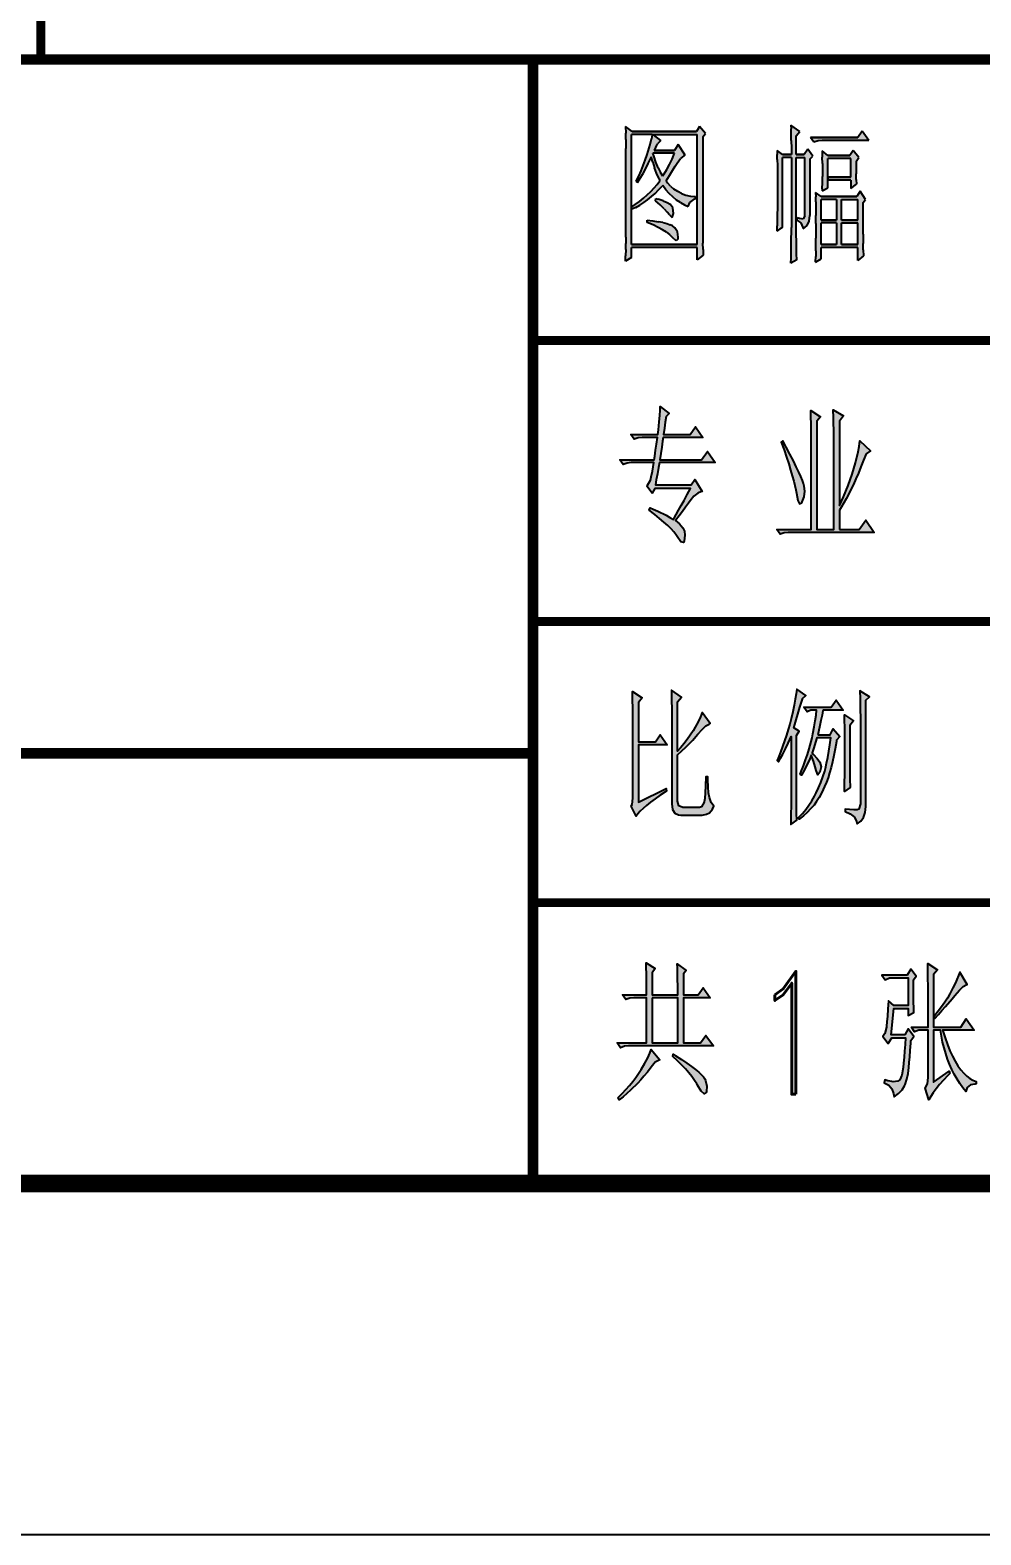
# Model space of a CAD drawing. Header units: inches. Extents: x 0 to 594, y 0 to 840.
# Drawn here: x 539.94 to 566.99, y 420.12 to 462.95 of the extents above; entities that cross this region are included whole.
import ezdxf
from ezdxf.enums import TextEntityAlignment as Align

# ---------------------------------------------------------------- set-up
doc = ezdxf.new("R2010")
doc.units = ezdxf.units.IN
doc.header["$MEASUREMENT"] = 0
for name, color, linetype in [('1', 7, 'Continuous'), ('GT_1', 7, 'Continuous'), ('TK03', 7, 'Continuous'), ('图框', 4, 'Continuous')]:
    doc.layers.add(name, color=color, linetype=linetype)
doc.styles.add('ROMAND', font='romand__.ttf', dxfattribs={"width": 0.7, "bigfont": 'OCHINESE.shx'})

msp = doc.modelspace()

# ---------------------------------------------------------------- hatches: boundary and pattern name
at = {"layer": '1'}
h = msp.add_hatch(color=7, dxfattribs=at)
h.paths.add_polyline_path([(559.082, 459.911), (559.152, 460.011), (558.989, 460.211), (558.895, 460.061), (557.066, 460.061), (556.88, 460.211), (556.885, 460.02), (556.888, 459.839), (556.891, 459.67), (556.891, 459.578), (556.891, 457.061), (556.89, 456.881), (556.888, 456.702), (556.884, 456.525), (556.88, 456.378), (557.054, 456.478), (557.054, 456.762), (558.919, 456.762), (558.919, 456.411), (559.093, 456.545), (559.088, 456.709), (559.083, 456.884), (559.082, 457.071), (559.082, 457.145)])
h.paths.add_polyline_path([(557.054, 459.978), (557.637, 459.978), (558.919, 459.978), (558.919, 456.845), (557.054, 456.845), (557.054, 457.845)], flags=16)
h.paths.add_polyline_path([(557.156, 457.982), (557.278, 458.075), (557.393, 458.168), (557.501, 458.264), (557.601, 458.361), (557.694, 458.459), (557.779, 458.56), (557.858, 458.661), (557.833, 458.716), (557.765, 458.876), (557.706, 459.034), (557.655, 459.19), (557.613, 459.344), (557.598, 459.307), (557.528, 459.153), (557.456, 459.007), (557.379, 458.868), (557.3, 458.736), (557.217, 458.611), (557.182, 458.644), (557.184, 458.647), (557.255, 458.794), (557.323, 458.945), (557.386, 459.098), (557.444, 459.253), (557.497, 459.411), (557.526, 459.501), (557.583, 459.694), (557.62, 459.853), (557.635, 459.968), (557.674, 459.968), (557.881, 459.812), (557.788, 459.711), (557.764, 459.673), (557.695, 459.528), (558.277, 459.528), (558.382, 459.695), (558.581, 459.394), (558.541, 459.376), (558.44, 459.292), (558.347, 459.161), (558.296, 459.074), (558.219, 458.951), (558.132, 458.813), (558.033, 458.661), (558.077, 458.603), (558.163, 458.507), (558.259, 458.423), (558.364, 458.354), (558.477, 458.298), (558.6, 458.256), (558.731, 458.227), (558.872, 458.212), (558.872, 458.145), (558.826, 458.126), (558.713, 458.043), (558.662, 457.928), (558.558, 457.974), (558.442, 458.039), (558.332, 458.114), (558.227, 458.201), (558.126, 458.299), (558.03, 458.407), (557.94, 458.528), (557.922, 458.508), (557.823, 458.403), (557.722, 458.304), (557.618, 458.211), (557.51, 458.124), (557.4, 458.045), (557.288, 457.972), (557.172, 457.905), (557.064, 457.85), (557.064, 457.919)], flags=0)
h.paths.add_polyline_path([(557.73, 458.095), (557.742, 458.161), (557.812, 458.141), (557.955, 458.092), (558.067, 458.044), (558.149, 457.995), (558.23, 457.89), (558.243, 457.728), (558.206, 457.621), (558.127, 457.695), (558.067, 457.771), (557.979, 457.865), (557.867, 457.974)], flags=0)
h.paths.add_polyline_path([(557.497, 457.545), (557.655, 457.524), (557.808, 457.498), (557.941, 457.471), (558.053, 457.442), (558.146, 457.411), (558.219, 457.378), (558.284, 457.326), (558.363, 457.207), (558.382, 457.061), (558.376, 457.005), (558.323, 456.95), (558.219, 457.044), (558.199, 457.069), (558.131, 457.132), (558.043, 457.198), (557.936, 457.266), (557.809, 457.335), (557.663, 457.405), (557.497, 457.478)], flags=0)
h.paths.add_polyline_path([(557.94, 458.794), (557.876, 458.9), (557.811, 459.032), (557.747, 459.19), (557.682, 459.376), (557.66, 459.445), (558.277, 459.445), (558.206, 459.277), (558.133, 459.124), (558.059, 458.985), (557.984, 458.86)], flags=0)
h = msp.add_hatch(color=7, dxfattribs=at)
h.paths.add_polyline_path([(561.739, 459.944), (561.843, 460.061), (561.587, 460.244), (561.591, 460.139), (561.595, 459.995), (561.597, 459.812), (561.599, 459.588), (561.599, 459.411), (561.343, 459.411), (561.191, 459.528), (561.194, 459.409), (561.198, 459.265), (561.2, 459.099), (561.202, 458.908), (561.203, 458.693), (561.203, 458.478), (561.203, 458.269), (561.202, 458.071), (561.201, 457.884), (561.199, 457.705), (561.197, 457.538), (561.194, 457.38), (561.191, 457.233), (561.343, 457.345), (561.343, 459.328), (561.599, 459.328), (561.599, 457.328), (561.599, 457.186), (561.597, 457.03), (561.595, 456.857), (561.593, 456.669), (561.59, 456.467), (561.587, 456.312), (561.75, 456.411), (561.746, 456.586), (561.743, 456.763), (561.741, 456.941), (561.739, 457.12), (561.739, 457.261), (561.739, 459.328), (561.983, 459.328), (561.983, 457.661), (561.937, 457.578), (561.831, 457.595), (561.762, 457.612), (561.762, 457.545), (561.873, 457.461), (561.931, 457.329), (561.937, 457.295), (562.045, 457.388), (562.107, 457.515), (562.124, 457.674), (562.124, 459.278), (562.205, 459.362), (562.065, 459.561), (561.96, 459.411), (561.739, 459.411)])
h.paths.add_polyline_path([(563.615, 460.078), (563.486, 459.895), (562.146, 459.895), (562.24, 459.761), (562.356, 459.8), (562.473, 459.812), (563.801, 459.812)])
h.paths.add_polyline_path([(562.636, 459.295), (563.288, 459.295), (563.288, 458.762), (562.636, 458.762), (562.636, 458.678), (563.288, 458.678), (563.288, 458.445), (563.452, 458.561), (563.446, 458.696), (563.442, 458.863), (563.441, 459.062), (563.44, 459.212), (563.521, 459.328), (563.358, 459.528), (563.266, 459.378), (562.636, 459.378), (562.473, 459.512), (562.479, 459.33), (562.483, 459.152), (562.485, 458.978), (562.485, 458.961), (562.484, 458.787), (562.481, 458.61), (562.475, 458.43), (562.473, 458.378), (562.636, 458.461), (562.636, 458.678), (562.636, 458.762)])
h.paths.add_polyline_path([(563.638, 458.044), (563.708, 458.128), (563.557, 458.362), (563.464, 458.212), (562.45, 458.212), (562.287, 458.328), (562.291, 458.208), (562.294, 458.06), (562.296, 457.883), (562.297, 457.678), (562.298, 457.445), (562.298, 457.428), (562.298, 457.22), (562.297, 457.025), (562.296, 456.841), (562.293, 456.669), (562.29, 456.507), (562.287, 456.358), (562.287, 456.345), (562.45, 456.444), (562.45, 456.762), (563.486, 456.762), (563.486, 456.395), (563.65, 456.528), (563.645, 456.696), (563.64, 456.872), (563.639, 457.055), (563.638, 457.145)])
h.paths.add_polyline_path([(562.45, 458.128), (562.881, 458.128), (562.881, 457.545), (562.45, 457.545)], flags=16)
h.paths.add_polyline_path([(562.45, 457.462), (562.881, 457.462), (562.881, 456.845), (562.45, 456.845)], flags=16)
h.paths.add_polyline_path([(563.021, 458.128), (563.486, 458.128), (563.486, 457.545), (563.021, 457.545)], flags=16)
h.paths.add_polyline_path([(563.021, 457.462), (563.486, 457.462), (563.486, 456.845), (563.021, 456.845)], flags=16)
h = msp.add_hatch(color=7, dxfattribs=at)
h.paths.add_polyline_path([(557.789, 450.319), (557.822, 450.504), (557.846, 450.642), (559.435, 450.642), (559.212, 450.955), (559.046, 450.722), (557.86, 450.722), (557.884, 450.903), (557.912, 451.078), (557.936, 451.249), (557.95, 451.358), (559.084, 451.358), (558.875, 451.657), (558.724, 451.438), (557.965, 451.438), (557.988, 451.619), (558.012, 451.794), (558.036, 451.955), (558.126, 452.041), (557.87, 452.24), (557.865, 452.131), (557.856, 451.984), (557.841, 451.799), (557.818, 451.576), (557.799, 451.438), (557.03, 451.438), (557.125, 451.306), (557.239, 451.344), (557.358, 451.358), (557.789, 451.358), (557.765, 451.168), (557.737, 450.993), (557.713, 450.827), (557.694, 450.722), (556.717, 450.722), (556.812, 450.589), (556.926, 450.627), (557.044, 450.642), (557.685, 450.642), (557.647, 450.4), (557.614, 450.234), (557.59, 450.139), (557.509, 450.001), (557.486, 449.973), (557.637, 449.774), (557.718, 449.906), (558.733, 449.906), (558.638, 449.731), (558.548, 449.565), (558.467, 449.418), (558.392, 449.285), (558.325, 449.162), (558.263, 449.057), (558.245, 449.024), (558.145, 449.081), (558.041, 449.143), (557.803, 449.257), (557.671, 449.318), (557.58, 449.356), (557.557, 449.29), (557.713, 449.167), (557.851, 449.053), (557.974, 448.948), (558.083, 448.849), (558.178, 448.754), (558.254, 448.668), (558.316, 448.593), (558.349, 448.54), (558.453, 448.389), (558.529, 448.37), (558.548, 448.408), (558.567, 448.574), (558.558, 448.692), (558.515, 448.787), (558.42, 448.896), (558.301, 448.991), (558.406, 449.124), (558.501, 449.252), (558.591, 449.37), (558.671, 449.484), (558.724, 449.555), (558.828, 449.684), (558.937, 449.769), (559.041, 449.816), (559.06, 449.821), (558.852, 450.158), (558.747, 450.006), (557.732, 450.006), (557.756, 450.153)])
h.paths.add_polyline_path([(561.944, 450.044), (561.911, 450.134), (561.864, 450.243), (561.807, 450.371), (561.735, 450.523), (561.655, 450.689), (561.555, 450.879), (561.446, 451.083), (561.356, 451.258), (561.309, 451.225), (561.389, 451.002), (561.456, 450.793), (561.522, 450.604), (561.574, 450.428), (561.622, 450.267), (561.664, 450.115), (561.726, 449.869), (561.74, 449.774), (561.783, 449.56), (561.83, 449.465), (561.887, 449.494), (561.906, 449.522), (561.958, 449.665), (561.977, 449.831), (561.963, 449.973)], flags=17)
h.paths.add_polyline_path([(562.964, 451.823), (563.083, 451.974), (562.788, 452.14), (562.798, 451.927), (562.798, 451.742), (562.803, 451.586), (562.803, 448.74), (562.324, 448.74), (562.324, 451.823), (562.428, 451.941), (562.148, 452.121), (562.153, 451.932), (562.158, 451.752), (562.162, 451.586), (562.162, 448.74), (561.181, 448.74), (561.275, 448.607), (561.389, 448.645), (561.508, 448.654), (563.955, 448.654), (563.713, 449.005), (563.524, 448.74), (562.964, 448.74), (562.964, 449.29), (563.026, 449.385), (563.092, 449.494), (563.158, 449.608), (563.225, 449.736), (563.291, 449.873), (563.362, 450.02), (563.434, 450.177), (563.505, 450.343), (563.576, 450.518), (563.652, 450.708), (563.723, 450.888), (563.851, 450.974), (563.547, 451.258), (563.524, 451.102), (563.495, 450.945), (563.419, 450.632), (563.372, 450.476), (563.324, 450.314), (563.272, 450.153), (563.211, 449.992), (563.144, 449.831), (563.078, 449.665), (562.964, 449.423)])
h = msp.add_hatch(color=7, dxfattribs=at)
h.paths.add_polyline_path([(557.481, 440.88), (557.595, 440.97), (557.723, 441.07), (557.87, 441.17), (558.026, 441.279), (558.045, 441.288), (558.036, 441.359), (557.253, 440.975), (557.253, 442.607), (558.069, 442.607), (557.87, 442.891), (557.732, 442.692), (557.253, 442.692), (557.253, 443.807), (557.358, 443.94), (557.078, 444.125), (557.082, 443.997), (557.082, 443.849), (557.087, 443.688), (557.087, 443.299), (557.092, 443.072), (557.092, 441.089), (557.068, 440.909), (557.044, 440.857), (557.182, 440.572), (557.234, 440.643), (557.301, 440.714), (557.381, 440.795)])
h.paths.add_polyline_path([(559.359, 440.776), (559.397, 440.857), (559.316, 440.961), (559.269, 441.108), (559.245, 441.236), (559.231, 441.407), (559.222, 441.611), (559.222, 441.691), (559.165, 441.691), (559.155, 441.435), (559.146, 441.236), (559.136, 441.079), (559.117, 440.98), (559.117, 440.975), (559.046, 440.842), (558.989, 440.823), (558.51, 440.823), (558.401, 440.866), (558.363, 441.004), (558.358, 441.023), (558.358, 442.322), (558.482, 442.431), (558.596, 442.54), (558.7, 442.64), (558.795, 442.74), (558.885, 442.839), (558.942, 442.906), (559.06, 443.043), (559.169, 443.143), (559.264, 443.195), (559.293, 443.209), (559.06, 443.522), (559.013, 443.404), (558.946, 443.261), (558.861, 443.105), (558.804, 443.005), (558.719, 442.877), (558.633, 442.754), (558.539, 442.635), (558.444, 442.521), (558.358, 442.422), (558.358, 443.826), (558.477, 443.959), (558.188, 444.158), (558.188, 444.001), (558.192, 443.835), (558.197, 443.655), (558.197, 440.923), (558.216, 440.766), (558.282, 440.662), (558.387, 440.615), (558.453, 440.605), (559.06, 440.605), (559.188, 440.629), (559.269, 440.672)])
h.paths.add_polyline_path([(561.74, 440.999), (561.74, 442.872), (561.821, 442.991), (561.669, 443.091), (561.698, 443.185), (561.735, 443.313), (561.783, 443.475), (561.84, 443.674), (561.911, 443.902), (561.916, 443.925), (562.011, 444.006), (561.754, 444.191), (561.735, 444.058), (561.707, 443.906), (561.679, 443.736), (561.636, 443.546), (561.588, 443.342), (561.55, 443.19), (561.503, 443.038), (561.456, 442.882), (561.403, 442.721), (561.347, 442.559), (561.285, 442.393), (561.218, 442.227), (561.195, 442.156), (561.228, 442.123), (561.29, 442.223), (561.351, 442.341), (561.427, 442.488), (561.503, 442.654), (561.588, 442.839), (561.588, 440.847), (561.584, 440.657), (561.579, 440.439), (561.579, 440.34), (561.754, 440.458), (561.745, 440.648), (561.745, 440.828)])
h.paths.add_polyline_path([(562.496, 443.589), (563.068, 443.589), (562.874, 443.873), (562.732, 443.674), (561.949, 443.674), (562.044, 443.541), (562.148, 443.589), (562.314, 443.589), (562.3, 443.451), (562.276, 443.29), (562.248, 443.114), (562.21, 442.92), (562.186, 442.806), (562.101, 442.493), (562.053, 442.332), (561.996, 442.175), (561.939, 442.009), (561.878, 441.848), (561.845, 441.772), (561.882, 441.739), (561.968, 441.891), (562.039, 442.038), (562.11, 442.18), (562.162, 442.308), (562.229, 442.137), (562.276, 441.981), (562.3, 441.872), (562.347, 441.753), (562.404, 441.824), (562.442, 441.981), (562.404, 442.109), (562.333, 442.218), (562.229, 442.332), (562.186, 442.374), (562.238, 442.521), (562.286, 442.683), (562.324, 442.806), (562.722, 442.806), (562.694, 442.607), (562.665, 442.422), (562.632, 442.246), (562.599, 442.085), (562.566, 441.933), (562.547, 441.857), (562.494, 441.691), (562.437, 441.53), (562.371, 441.378), (562.305, 441.236), (562.252, 441.141), (562.181, 441.008), (562.096, 440.885), (562.006, 440.766), (561.911, 440.653), (561.797, 440.539), (561.821, 440.491), (561.939, 440.581), (562.044, 440.676), (562.143, 440.781), (562.233, 440.88), (562.243, 440.89), (562.314, 440.989), (562.385, 441.108), (562.461, 441.25), (562.542, 441.421), (562.594, 441.54), (562.641, 441.668), (562.684, 441.805), (562.727, 441.957), (562.769, 442.123), (562.807, 442.303), (562.841, 442.493), (562.879, 442.697), (562.883, 442.74), (562.978, 442.839), (562.788, 443.057), (562.698, 442.891), (562.347, 442.891), (562.395, 443.11), (562.437, 443.295), (562.471, 443.451)])
h.paths.add_polyline_path([(563.258, 443.157), (563.362, 443.29), (563.106, 443.456), (563.111, 443.29), (563.116, 443.114), (563.116, 441.744), (563.111, 441.544), (563.106, 441.307), (563.106, 441.274), (563.267, 441.393), (563.263, 441.634), (563.258, 441.834)])
h.paths.add_polyline_path([(563.713, 443.873), (563.818, 443.973), (563.547, 444.139), (563.552, 443.925), (563.557, 443.736), (563.557, 443.565), (563.562, 443.418), (563.562, 440.923), (563.519, 440.776), (563.467, 440.757), (563.377, 440.752), (563.249, 440.762), (563.13, 440.776), (563.13, 440.705), (563.272, 440.643), (563.381, 440.558), (563.443, 440.453), (563.467, 440.359), (563.571, 440.43), (563.652, 440.534), (563.694, 440.676), (563.713, 440.852)])
h = msp.add_hatch(color=7, dxfattribs=at)
h.paths.add_polyline_path([(557.728, 433.571), (557.856, 433.637), (557.609, 433.936), (557.571, 433.832), (557.514, 433.699), (557.429, 433.543), (557.329, 433.367), (557.253, 433.253), (557.173, 433.139), (557.087, 433.026), (556.992, 432.907), (556.893, 432.793), (556.784, 432.679), (556.675, 432.57), (556.698, 432.504), (556.812, 432.589), (556.921, 432.679), (557.026, 432.774), (557.229, 432.978), (557.315, 433.068), (557.405, 433.173), (557.505, 433.291), (557.614, 433.429)])
h.paths.add_polyline_path([(559.046, 433.215), (558.97, 433.286), (558.875, 433.362), (558.762, 433.453), (558.629, 433.547), (558.472, 433.652), (558.297, 433.766), (558.24, 433.803), (558.226, 433.737), (558.358, 433.614), (558.477, 433.495), (558.586, 433.381), (558.686, 433.268), (558.771, 433.163), (558.842, 433.054), (558.909, 432.954), (558.928, 432.921), (559.037, 432.746), (559.117, 432.675), (559.174, 432.708), (559.184, 432.736), (559.198, 432.888), (559.155, 433.054), (559.136, 433.102), (559.103, 433.154)])
h.paths.add_polyline_path([(559.089, 435.687), (558.951, 435.487), (558.529, 435.487), (558.529, 436.085), (558.61, 436.185), (558.354, 436.37), (558.358, 436.265), (558.363, 436.123), (558.363, 435.943), (558.368, 435.729), (558.368, 435.487), (557.642, 435.487), (557.642, 436.118), (557.728, 436.237), (557.467, 436.403), (557.471, 436.26), (557.476, 436.099), (557.481, 435.924), (557.481, 435.487), (556.793, 435.487), (556.888, 435.355), (557.002, 435.392), (557.12, 435.402), (557.481, 435.402), (557.481, 434.121), (556.641, 434.121), (556.736, 433.984), (556.85, 434.026), (556.969, 434.036), (559.383, 434.036), (559.169, 434.335), (559.018, 434.121), (558.529, 434.121), (558.529, 435.402), (559.288, 435.402)])
h.paths.add_polyline_path([(558.368, 435.402), (558.368, 434.121), (557.642, 434.121), (557.642, 435.402)], flags=17)
h.paths.add_polyline_path([(564.51, 435.103), (564.918, 435.103), (564.918, 434.904), (565.079, 434.985), (565.079, 435.122), (565.075, 435.279), (565.07, 435.454), (565.07, 435.919), (565.151, 436.019), (564.999, 436.218), (564.894, 436.052), (564.173, 436.052), (564.264, 435.919), (564.392, 435.971), (564.918, 435.971), (564.918, 435.184), (564.51, 435.184), (564.358, 435.321), (564.344, 435.079), (564.33, 434.88), (564.316, 434.719), (564.301, 434.596), (564.301, 434.567), (564.259, 434.387), (564.197, 434.302), (564.349, 434.102), (564.453, 434.268), (564.847, 434.268), (564.833, 434.074), (564.818, 433.889), (564.804, 433.713), (564.79, 433.547), (564.776, 433.419), (564.738, 433.201), (564.681, 433.073), (564.629, 433.035), (564.496, 433.011), (564.453, 433.021), (564.344, 433.04), (564.254, 433.068), (564.24, 432.988), (564.368, 432.917), (564.453, 432.812), (564.505, 432.684), (564.52, 432.585), (564.648, 432.679), (564.747, 432.784), (564.818, 432.898), (564.837, 432.936), (564.88, 433.087), (564.918, 433.253), (564.942, 433.419), (564.951, 433.562), (564.966, 433.723), (564.98, 433.908), (564.994, 434.112), (564.999, 434.188), (565.079, 434.302), (564.918, 434.52), (564.823, 434.354), (564.439, 434.354)])
h.paths.add_polyline_path([(565.639, 436.071), (565.758, 436.204), (565.478, 436.384), (565.478, 436.303), (565.483, 436.199), (565.483, 435.933), (565.487, 435.767), (565.487, 434.567), (565.013, 434.567), (565.103, 434.434), (565.222, 434.487), (565.487, 434.487), (565.487, 433.135), (565.468, 432.954), (565.407, 432.836), (565.511, 432.504), (565.568, 432.599), (565.634, 432.703), (565.72, 432.817), (565.815, 432.936), (565.924, 433.059), (566.052, 433.192), (566.109, 433.253), (566.085, 433.32), (565.639, 433.002), (565.639, 434.487), (565.838, 434.487), (565.867, 434.311), (565.9, 434.14), (565.943, 433.979), (565.99, 433.818), (566.042, 433.661), (566.099, 433.514), (566.166, 433.367), (566.232, 433.23), (566.313, 433.092), (566.393, 432.964), (566.479, 432.841), (566.564, 432.736), (566.602, 432.85), (566.692, 432.926), (566.83, 432.95), (566.853, 432.954), (566.853, 433.021), (566.763, 433.059), (566.673, 433.111), (566.588, 433.177), (566.502, 433.263), (566.417, 433.358), (566.336, 433.471), (566.26, 433.6), (566.185, 433.742), (566.109, 433.898), (566.037, 434.074), (565.971, 434.264), (565.905, 434.463), (565.895, 434.487), (566.796, 434.487), (566.573, 434.804), (566.422, 434.567), (565.639, 434.567)])
h.paths.add_polyline_path([(566.388, 436.137), (566.265, 435.834), (566.194, 435.687), (566.118, 435.539), (566.109, 435.521), (566.037, 435.397), (565.962, 435.279), (565.871, 435.151), (565.777, 435.022), (565.663, 434.883), (565.677, 434.819), (565.781, 434.932), (565.881, 435.046), (565.981, 435.155), (566.17, 435.373), (566.246, 435.468), (566.379, 435.62), (566.488, 435.724), (566.569, 435.777), (566.597, 435.786)], flags=17)
h.paths.add_polyline_path([(571.592, 436.094), (571.672, 436.204), (571.706, 436.237), (571.473, 436.45), (571.43, 436.294), (571.378, 436.132), (571.317, 435.981), (571.25, 435.834), (571.174, 435.682), (571.094, 435.539), (571.013, 435.411), (570.937, 435.302), (570.961, 435.236), (571.07, 435.34), (571.165, 435.449), (571.241, 435.535), (571.326, 435.663), (571.411, 435.796), (571.435, 435.834), (571.577, 435.834), (571.649, 435.672), (571.691, 435.554), (571.734, 435.373), (571.739, 435.321), (571.805, 435.293), (571.834, 435.321), (571.891, 435.459), (571.881, 435.554), (571.819, 435.663), (571.72, 435.772), (571.649, 435.834), (572.322, 435.834), (572.123, 436.118), (571.985, 435.919), (571.483, 435.919)])
h.paths.add_polyline_path([(573.323, 436.118), (573.185, 435.919), (572.593, 435.919), (572.692, 436.094), (572.777, 436.194), (572.811, 436.218), (572.578, 436.436), (572.536, 436.279), (572.488, 436.118), (572.431, 435.947), (572.426, 435.938), (572.379, 435.81), (572.313, 435.672), (572.237, 435.525), (572.147, 435.369), (572.113, 435.321), (572.147, 435.269), (572.26, 435.402), (572.346, 435.516), (572.379, 435.568), (572.455, 435.687), (572.545, 435.834), (572.706, 435.834), (572.777, 435.658), (572.811, 435.554), (572.853, 435.388), (572.872, 435.336), (572.934, 435.298), (572.977, 435.355), (573.015, 435.511), (572.986, 435.601), (572.915, 435.701), (572.796, 435.815), (572.777, 435.834), (573.522, 435.834)])
h.paths.add_polyline_path([(573.152, 434.657), (573.152, 435.018), (573.242, 435.103), (573.081, 435.336), (572.962, 435.17), (571.226, 435.17), (571.321, 435.037), (571.435, 435.075), (571.554, 435.084), (572.194, 435.084), (572.194, 434.567), (571.563, 434.567), (571.388, 434.738), (571.364, 434.539), (571.331, 434.358), (571.302, 434.192), (571.269, 434.041), (571.26, 434.003), (571.155, 433.903), (571.331, 433.704), (571.411, 433.87), (571.995, 433.87), (571.924, 433.723), (571.843, 433.59), (571.758, 433.462), (571.663, 433.348), (571.568, 433.239), (571.483, 433.154), (571.264, 432.964), (571.155, 432.879), (571.046, 432.798), (570.937, 432.722), (570.852, 432.67), (570.866, 432.618), (570.989, 432.679), (571.108, 432.741), (571.222, 432.807), (571.336, 432.879), (571.445, 432.954), (571.554, 433.035), (571.611, 433.087), (571.715, 433.177), (571.815, 433.282), (571.909, 433.391), (572, 433.514), (572.085, 433.642), (572.166, 433.78), (572.194, 433.837), (572.194, 432.912), (572.189, 432.741), (572.185, 432.585), (572.185, 432.537), (572.355, 432.618), (572.351, 432.803), (572.346, 432.978), (572.346, 433.87), (573.209, 433.87), (573.181, 433.609), (573.162, 433.419), (573.143, 433.305), (573.138, 433.286), (573.048, 433.187), (572.977, 433.187), (572.858, 433.22), (572.687, 433.282), (572.673, 433.286), (572.673, 433.22), (572.815, 433.116), (572.91, 433.011), (572.967, 432.898), (572.977, 432.817), (573.1, 432.874), (573.138, 432.902), (573.238, 433.007), (573.242, 433.021), (573.29, 433.168), (573.304, 433.234), (573.318, 433.348), (573.342, 433.519), (573.366, 433.747), (573.37, 433.785), (573.475, 433.884), (573.313, 434.121), (573.195, 433.951), (572.346, 433.951), (572.346, 434.487), (573, 434.487), (573, 434.287), (573.162, 434.387), (573.157, 434.496)])
h.paths.add_polyline_path([(573, 434.567), (572.346, 434.567), (572.346, 435.084), (573, 435.084)], flags=16)
h.paths.add_polyline_path([(572.194, 434.487), (572.194, 433.951), (571.426, 433.951), (571.459, 434.154), (571.497, 434.325), (571.528, 434.487)], flags=16)
h.paths.add_polyline_path([(579.28, 434.302), (579.119, 434.52), (579.024, 434.354), (578.64, 434.354), (578.711, 435.103), (579.119, 435.103), (579.119, 434.904), (579.28, 434.985), (579.276, 435.122), (579.276, 435.279), (579.271, 435.454), (579.271, 435.919), (579.351, 436.019), (579.2, 436.218), (579.095, 436.052), (578.374, 436.052), (578.465, 435.919), (578.593, 435.971), (579.119, 435.971), (579.119, 435.184), (578.711, 435.184), (578.559, 435.321), (578.545, 435.079), (578.531, 434.88), (578.517, 434.719), (578.502, 434.596), (578.502, 434.567), (578.46, 434.387), (578.398, 434.302), (578.55, 434.102), (578.654, 434.268), (579.048, 434.268), (579.034, 434.074), (579.019, 433.889), (579.005, 433.713), (578.991, 433.547), (578.977, 433.419), (578.939, 433.201), (578.882, 433.073), (578.825, 433.035), (578.697, 433.011), (578.654, 433.021), (578.545, 433.04), (578.455, 433.068), (578.441, 432.988), (578.569, 432.917), (578.654, 432.812), (578.706, 432.684), (578.721, 432.585), (578.849, 432.679), (578.948, 432.784), (579.019, 432.898), (579.038, 432.936), (579.081, 433.087), (579.119, 433.253), (579.143, 433.419), (579.152, 433.562), (579.166, 433.723), (579.181, 433.908), (579.195, 434.112), (579.2, 434.188)])
h.paths.add_polyline_path([(580.77, 435.777), (580.798, 435.786), (580.589, 436.137), (580.466, 435.834), (580.395, 435.687), (580.319, 435.539), (580.31, 435.521), (580.238, 435.397), (580.163, 435.279), (580.072, 435.151), (579.978, 435.022), (579.864, 434.883), (579.878, 434.819), (579.982, 434.932), (580.082, 435.046), (580.182, 435.155), (580.371, 435.373), (580.447, 435.468), (580.58, 435.62), (580.689, 435.724)], flags=17)
h.paths.add_polyline_path([(580.537, 433.471), (580.461, 433.6), (580.385, 433.742), (580.31, 433.898), (580.238, 434.074), (580.172, 434.264), (580.106, 434.463), (580.096, 434.487), (580.997, 434.487), (580.774, 434.804), (580.623, 434.567), (579.84, 434.567), (579.84, 436.071), (579.959, 436.204), (579.679, 436.384), (579.679, 436.303), (579.683, 436.199), (579.683, 435.933), (579.688, 435.767), (579.688, 434.567), (579.214, 434.567), (579.304, 434.434), (579.423, 434.487), (579.688, 434.487), (579.688, 433.135), (579.669, 432.954), (579.608, 432.836), (579.712, 432.504), (579.769, 432.599), (579.835, 432.703), (579.916, 432.817), (580.016, 432.936), (580.125, 433.059), (580.248, 433.192), (580.31, 433.253), (580.286, 433.32), (579.84, 433.002), (579.84, 434.487), (580.039, 434.487), (580.068, 434.311), (580.101, 434.14), (580.144, 433.979), (580.191, 433.818), (580.243, 433.661), (580.3, 433.514), (580.367, 433.367), (580.433, 433.23), (580.509, 433.092), (580.594, 432.964), (580.68, 432.841), (580.76, 432.736), (580.803, 432.85), (580.893, 432.926), (581.031, 432.95), (581.054, 432.954), (581.054, 433.021), (580.964, 433.059), (580.874, 433.111), (580.789, 433.177), (580.703, 433.263), (580.618, 433.358)])

# ---------------------------------------------------------------- linework, layer by layer
at = {"color": 7}
for p, q in [((557.066, 460.061), (556.88, 460.211)), ((556.88, 460.211), (556.885, 460.02)), ((558.895, 460.061), (557.066, 460.061)), ((558.895, 460.061), (557.066, 460.061)), ((557.066, 460.061), (558.895, 460.061)), ((557.066, 460.061), (557.066, 460.061)), ((558.989, 460.211), (558.895, 460.061)), ((559.152, 460.011), (558.989, 460.211)), ((561.843, 460.061), (561.587, 460.244)), ((561.587, 460.244), (561.591, 460.139)), ((561.595, 459.995), (561.591, 460.139)), ((561.739, 459.944), (561.843, 460.061)), ((563.615, 460.078), (563.486, 459.895)), ((563.801, 459.812), (563.615, 460.078)), ((556.888, 459.839), (556.885, 460.02)), ((556.888, 459.839), (556.891, 459.67)), ((556.891, 459.67), (556.891, 459.578)), ((557.054, 457.845), (557.054, 459.978)), ((557.637, 459.978), (557.054, 459.978)), ((557.526, 459.501), (557.583, 459.694)), ((557.583, 459.694), (557.62, 459.853)), ((557.635, 459.968), (557.62, 459.853)), ((557.635, 459.968), (557.674, 459.968)), ((557.637, 459.978), (558.919, 459.978)), ((557.881, 459.812), (557.674, 459.968)), ((557.764, 459.673), (557.695, 459.528)), ((557.764, 459.673), (557.788, 459.711)), ((557.881, 459.812), (557.788, 459.711)), ((558.382, 459.695), (558.277, 459.528)), ((558.581, 459.394), (558.382, 459.695)), ((558.919, 456.845), (558.919, 459.978)), ((559.082, 459.911), (559.152, 460.011)), ((559.082, 459.911), (559.082, 457.145)), ((561.597, 459.812), (561.595, 459.995)), ((561.597, 459.812), (561.599, 459.588)), ((561.739, 459.411), (561.739, 459.944)), ((562.24, 459.761), (562.146, 459.895)), ((563.486, 459.895), (562.146, 459.895)), ((563.486, 459.895), (562.146, 459.895)), ((562.146, 459.895), (563.486, 459.895)), ((562.146, 459.895), (562.146, 459.895)), ((562.356, 459.8), (562.24, 459.761)), ((562.473, 459.812), (562.356, 459.8)), ((563.801, 459.812), (562.473, 459.812)), ((556.891, 457.061), (556.891, 459.578)), ((557.386, 459.098), (557.444, 459.253)), ((557.444, 459.253), (557.497, 459.411)), ((557.497, 459.411), (557.526, 459.501)), ((557.528, 459.153), (557.598, 459.307)), ((557.613, 459.344), (557.598, 459.307)), ((557.655, 459.19), (557.613, 459.344)), ((558.277, 459.445), (557.66, 459.445)), ((557.682, 459.376), (557.66, 459.445)), ((557.747, 459.19), (557.682, 459.376)), ((558.277, 459.528), (557.695, 459.528)), ((558.277, 459.528), (557.695, 459.528)), ((557.695, 459.528), (558.277, 459.528)), ((557.695, 459.528), (557.695, 459.528)), ((558.133, 459.124), (558.206, 459.277)), ((558.206, 459.277), (558.277, 459.445)), ((558.347, 459.161), (558.44, 459.292)), ((558.541, 459.376), (558.44, 459.292)), ((558.581, 459.394), (558.541, 459.376)), ((561.191, 459.528), (561.194, 459.409)), ((561.343, 459.411), (561.191, 459.528)), ((561.198, 459.265), (561.194, 459.409)), ((561.198, 459.265), (561.2, 459.099)), ((561.599, 459.411), (561.343, 459.411)), ((561.599, 459.411), (561.343, 459.411)), ((561.343, 459.411), (561.599, 459.411)), ((561.343, 459.411), (561.343, 459.411)), ((561.599, 459.328), (561.343, 459.328)), ((561.343, 457.345), (561.343, 459.328)), ((561.599, 459.588), (561.599, 459.411)), ((561.599, 459.328), (561.599, 457.328)), ((561.739, 459.411), (561.96, 459.411)), ((561.96, 459.411), (561.739, 459.411)), ((561.96, 459.411), (561.739, 459.411)), ((561.739, 457.261), (561.739, 459.328)), ((561.739, 459.328), (561.983, 459.328)), ((562.065, 459.561), (561.96, 459.411)), ((561.983, 457.661), (561.983, 459.328)), ((562.205, 459.362), (562.065, 459.561)), ((562.124, 459.278), (562.205, 459.362)), ((562.124, 459.278), (562.124, 457.678)), ((562.473, 459.512), (562.479, 459.33)), ((562.636, 459.378), (562.473, 459.512)), ((562.483, 459.152), (562.479, 459.33)), ((563.266, 459.378), (562.636, 459.378)), ((563.266, 459.378), (562.636, 459.378)), ((562.636, 459.378), (563.266, 459.378)), ((562.636, 459.378), (562.636, 459.378)), ((563.288, 459.295), (562.636, 459.295)), ((562.636, 458.762), (562.636, 459.295)), ((563.358, 459.528), (563.266, 459.378)), ((563.288, 458.762), (563.288, 459.295)), ((563.521, 459.328), (563.358, 459.528)), ((563.44, 459.212), (563.521, 459.328)), ((563.44, 459.212), (563.441, 459.062)), ((557.184, 458.647), (557.255, 458.794)), ((557.255, 458.794), (557.323, 458.945)), ((557.3, 458.736), (557.379, 458.868)), ((557.323, 458.945), (557.386, 459.098)), ((557.379, 458.868), (557.456, 459.007)), ((557.456, 459.007), (557.528, 459.153)), ((557.655, 459.19), (557.706, 459.034)), ((557.765, 458.876), (557.706, 459.034)), ((557.811, 459.032), (557.747, 459.19)), ((557.833, 458.716), (557.765, 458.876)), ((557.811, 459.032), (557.876, 458.9)), ((557.94, 458.794), (557.876, 458.9)), ((557.94, 458.794), (557.984, 458.86)), ((557.984, 458.86), (558.059, 458.985)), ((558.033, 458.661), (558.132, 458.813)), ((558.059, 458.985), (558.133, 459.124)), ((558.132, 458.813), (558.219, 458.951)), ((558.219, 458.951), (558.296, 459.074)), ((558.296, 459.074), (558.347, 459.161)), ((561.2, 459.099), (561.202, 458.908)), ((561.202, 458.908), (561.203, 458.693)), ((562.481, 458.61), (562.484, 458.787)), ((562.483, 459.152), (562.485, 458.978)), ((562.485, 458.961), (562.484, 458.787)), ((562.485, 458.978), (562.485, 458.961)), ((563.441, 459.062), (563.442, 458.863)), ((563.446, 458.696), (563.442, 458.863)), ((557.184, 458.647), (557.182, 458.644)), ((557.182, 458.644), (557.217, 458.611)), ((557.217, 458.611), (557.3, 458.736)), ((557.501, 458.264), (557.601, 458.361)), ((557.601, 458.361), (557.694, 458.459)), ((557.694, 458.459), (557.779, 458.56)), ((557.722, 458.304), (557.823, 458.403)), ((557.779, 458.56), (557.858, 458.661)), ((557.823, 458.403), (557.922, 458.508)), ((557.833, 458.716), (557.858, 458.661)), ((557.94, 458.528), (557.922, 458.508)), ((558.03, 458.407), (557.94, 458.528)), ((558.126, 458.299), (558.03, 458.407)), ((558.033, 458.661), (558.077, 458.603)), ((558.163, 458.507), (558.077, 458.603)), ((558.163, 458.507), (558.259, 458.423)), ((558.364, 458.354), (558.259, 458.423)), ((558.477, 458.298), (558.364, 458.354)), ((561.203, 458.693), (561.203, 458.478)), ((561.203, 458.478), (561.203, 458.269)), ((562.473, 458.378), (562.636, 458.461)), ((562.475, 458.43), (562.473, 458.378)), ((562.475, 458.43), (562.481, 458.61)), ((562.636, 458.762), (562.636, 458.678)), ((562.636, 458.678), (562.636, 458.762)), ((563.288, 458.762), (562.636, 458.762)), ((563.288, 458.762), (562.636, 458.762)), ((562.636, 458.762), (563.288, 458.762)), ((562.636, 458.762), (562.636, 458.762)), ((563.288, 458.678), (562.636, 458.678)), ((562.636, 458.461), (562.636, 458.678)), ((563.288, 458.678), (563.288, 458.445)), ((563.288, 458.445), (563.452, 458.561)), ((563.446, 458.696), (563.452, 458.561)), ((563.557, 458.362), (563.464, 458.212)), ((563.708, 458.128), (563.557, 458.362)), ((557.064, 457.919), (557.156, 457.982)), ((557.064, 457.85), (557.064, 457.919)), ((557.156, 457.982), (557.278, 458.075)), ((557.172, 457.905), (557.288, 457.972)), ((557.278, 458.075), (557.393, 458.168)), ((557.288, 457.972), (557.4, 458.045)), ((557.393, 458.168), (557.501, 458.264)), ((557.4, 458.045), (557.51, 458.124)), ((557.51, 458.124), (557.618, 458.211)), ((557.618, 458.211), (557.722, 458.304)), ((557.73, 458.095), (557.742, 458.161)), ((557.867, 457.974), (557.73, 458.095)), ((557.742, 458.161), (557.812, 458.141)), ((557.955, 458.092), (557.812, 458.141)), ((557.979, 457.865), (557.867, 457.974)), ((557.955, 458.092), (558.067, 458.044)), ((558.067, 458.044), (558.149, 457.995)), ((558.227, 458.201), (558.126, 458.299)), ((558.23, 457.89), (558.149, 457.995)), ((558.332, 458.114), (558.227, 458.201)), ((558.442, 458.039), (558.332, 458.114)), ((558.442, 458.039), (558.558, 457.974)), ((558.477, 458.298), (558.6, 458.256)), ((558.558, 457.974), (558.662, 457.928)), ((558.6, 458.256), (558.731, 458.227)), ((558.662, 457.928), (558.713, 458.043)), ((558.713, 458.043), (558.826, 458.126)), ((558.731, 458.227), (558.872, 458.212)), ((558.872, 458.145), (558.826, 458.126)), ((558.872, 458.145), (558.872, 458.212)), ((561.202, 458.071), (561.201, 457.884)), ((561.203, 458.269), (561.202, 458.071)), ((562.287, 458.328), (562.291, 458.208)), ((562.45, 458.212), (562.287, 458.328)), ((562.294, 458.06), (562.291, 458.208)), ((562.294, 458.06), (562.296, 457.883)), ((563.464, 458.212), (562.45, 458.212)), ((563.464, 458.212), (562.45, 458.212)), ((562.45, 458.212), (563.464, 458.212)), ((562.45, 458.212), (562.45, 458.212)), ((562.881, 458.128), (562.45, 458.128)), ((562.45, 457.545), (562.45, 458.128)), ((562.881, 458.128), (562.881, 457.545)), ((563.021, 458.128), (563.486, 458.128)), ((563.021, 457.545), (563.021, 458.128)), ((563.486, 457.545), (563.486, 458.128)), ((563.638, 458.044), (563.708, 458.128)), ((563.638, 457.145), (563.638, 458.044)), ((557.054, 456.845), (557.054, 457.845)), ((557.172, 457.905), (557.064, 457.85)), ((557.497, 457.478), (557.497, 457.545)), ((557.497, 457.545), (557.655, 457.524)), ((557.655, 457.524), (557.808, 457.498)), ((557.941, 457.471), (557.808, 457.498)), ((557.979, 457.865), (558.067, 457.771)), ((558.127, 457.695), (558.067, 457.771)), ((558.127, 457.695), (558.206, 457.621)), ((558.206, 457.621), (558.243, 457.728)), ((558.243, 457.728), (558.23, 457.89)), ((561.197, 457.538), (561.194, 457.38)), ((561.199, 457.705), (561.197, 457.538)), ((561.201, 457.884), (561.199, 457.705)), ((561.762, 457.545), (561.762, 457.612)), ((561.762, 457.612), (561.831, 457.595)), ((561.873, 457.461), (561.762, 457.545)), ((561.831, 457.595), (561.937, 457.578)), ((561.983, 457.661), (561.937, 457.578)), ((562.045, 457.388), (562.107, 457.515)), ((562.107, 457.515), (562.124, 457.674)), ((562.124, 457.678), (562.124, 457.674)), ((562.296, 457.883), (562.297, 457.678)), ((562.298, 457.445), (562.297, 457.678)), ((562.881, 457.545), (562.45, 457.545)), ((562.881, 457.545), (562.45, 457.545)), ((562.45, 457.545), (562.881, 457.545)), ((562.45, 457.545), (562.45, 457.545)), ((563.021, 457.545), (563.486, 457.545)), ((563.486, 457.545), (563.021, 457.545)), ((563.486, 457.545), (563.021, 457.545)), ((556.891, 457.061), (556.89, 456.881)), ((557.663, 457.405), (557.497, 457.478)), ((557.809, 457.335), (557.663, 457.405)), ((557.936, 457.266), (557.809, 457.335)), ((558.043, 457.198), (557.936, 457.266)), ((557.941, 457.471), (558.053, 457.442)), ((558.043, 457.198), (558.131, 457.132)), ((558.053, 457.442), (558.146, 457.411)), ((558.131, 457.132), (558.199, 457.069)), ((558.219, 457.378), (558.146, 457.411)), ((558.219, 457.044), (558.199, 457.069)), ((558.284, 457.326), (558.219, 457.378)), ((558.363, 457.207), (558.284, 457.326)), ((558.382, 457.061), (558.363, 457.207)), ((558.376, 457.005), (558.382, 457.061)), ((559.082, 457.145), (559.082, 457.071)), ((559.082, 457.071), (559.083, 456.884)), ((561.191, 457.233), (561.194, 457.38)), ((561.343, 457.345), (561.191, 457.233)), ((561.191, 457.228), (561.343, 457.345)), ((561.343, 457.345), (561.191, 457.233)), ((561.191, 457.233), (561.191, 457.228)), ((561.597, 457.03), (561.599, 457.186)), ((561.599, 457.186), (561.599, 457.328)), ((561.739, 457.12), (561.739, 457.261)), ((561.741, 456.941), (561.739, 457.12)), ((561.931, 457.329), (561.873, 457.461)), ((561.931, 457.329), (561.937, 457.295)), ((561.937, 457.295), (562.045, 457.388)), ((562.298, 457.22), (562.297, 457.025)), ((562.298, 457.445), (562.298, 457.428)), ((562.298, 457.428), (562.298, 457.22)), ((562.45, 456.845), (562.45, 457.462)), ((562.881, 457.462), (562.45, 457.462)), ((562.881, 457.462), (562.881, 456.845)), ((563.021, 456.845), (563.021, 457.462)), ((563.021, 457.462), (563.486, 457.462)), ((563.486, 456.845), (563.486, 457.462)), ((563.638, 457.145), (563.639, 457.055)), ((563.639, 457.055), (563.64, 456.872)), ((556.888, 456.702), (556.884, 456.525)), ((556.888, 456.702), (556.89, 456.881)), ((558.919, 456.845), (557.054, 456.845)), ((558.919, 456.845), (557.054, 456.845)), ((557.054, 456.845), (558.919, 456.845)), ((557.054, 456.845), (557.054, 456.845)), ((558.919, 456.762), (557.054, 456.762)), ((557.054, 456.478), (557.054, 456.762)), ((558.323, 456.95), (558.219, 457.044)), ((558.376, 457.005), (558.323, 456.95)), ((558.919, 456.411), (558.919, 456.762)), ((559.088, 456.709), (559.083, 456.884)), ((559.088, 456.709), (559.093, 456.545)), ((561.59, 456.467), (561.593, 456.669)), ((561.593, 456.669), (561.595, 456.857)), ((561.595, 456.857), (561.597, 457.03)), ((561.743, 456.763), (561.741, 456.941)), ((561.746, 456.586), (561.743, 456.763)), ((562.293, 456.669), (562.29, 456.507)), ((562.293, 456.669), (562.296, 456.841)), ((562.296, 456.841), (562.297, 457.025)), ((562.881, 456.845), (562.45, 456.845)), ((562.881, 456.845), (562.45, 456.845)), ((562.45, 456.845), (562.881, 456.845)), ((562.45, 456.845), (562.45, 456.845)), ((563.486, 456.762), (562.45, 456.762)), ((562.45, 456.444), (562.45, 456.762)), ((563.021, 456.845), (563.486, 456.845)), ((563.486, 456.845), (563.021, 456.845)), ((563.486, 456.845), (563.021, 456.845)), ((563.486, 456.395), (563.486, 456.762)), ((563.645, 456.696), (563.64, 456.872)), ((563.645, 456.696), (563.65, 456.528)), ((556.88, 456.378), (556.884, 456.525)), ((557.054, 456.478), (556.88, 456.378)), ((559.093, 456.545), (558.919, 456.411)), ((561.587, 456.312), (561.59, 456.467)), ((561.75, 456.411), (561.587, 456.312)), ((561.75, 456.411), (561.746, 456.586)), ((562.287, 456.358), (562.29, 456.507)), ((562.287, 456.345), (562.45, 456.444)), ((562.287, 456.358), (562.287, 456.345)), ((563.65, 456.528), (563.486, 456.395))]:
    msp.add_line(p, q, dxfattribs=at)
at = {"layer": '1', "color": 7}
msp.add_line((584.25, 430.116), (404.25, 430.116), dxfattribs=at)
at = {"layer": '1', "color": 7, "const_width": 0.5}
for points in [[(404.25, 430.116), (584.25, 430.116), (584.25, 544.521), (404.25, 544.521)], [(404.25, 488.171), (584.25, 488.171), (584.25, 430.116), (404.25, 430.116)]]:
    msp.add_lwpolyline(points, close=True, dxfattribs=at)
at = {"layer": '1', "color": 7}
for points, const_width in [([(540.25, 472.116), (540.25, 462.116)], 0.25), ([(464.25, 462.116), (584.25, 462.116)], 0.3), ([(554.25, 462.116), (554.25, 430.116)], 0.3), ([(584.25, 454.116), (554.25, 454.116)], 0.25), ([(584.25, 446.116), (554.25, 446.116)], 0.25), ([(464.422, 442.363), (554.25, 442.363)], 0.3), ([(584.25, 438.116), (554.25, 438.116)], 0.25)]:
    msp.add_lwpolyline(points, dxfattribs=dict(at, const_width=const_width))
for points in [[(558.558, 448.692), (558.567, 448.574), (558.548, 448.408), (558.529, 448.37), (558.453, 448.389), (558.349, 448.54), (558.316, 448.593), (558.254, 448.668), (558.178, 448.754), (558.083, 448.849), (557.974, 448.948), (557.851, 449.053), (557.713, 449.167), (557.557, 449.29), (557.58, 449.356), (557.671, 449.318), (557.803, 449.257), (558.041, 449.143), (558.145, 449.081), (558.245, 449.024), (558.263, 449.057), (558.325, 449.162), (558.392, 449.285), (558.467, 449.418), (558.548, 449.565), (558.638, 449.731), (558.733, 449.906), (557.718, 449.906), (557.637, 449.774), (557.486, 449.973), (557.509, 450.001), (557.59, 450.139), (557.614, 450.234), (557.647, 450.4), (557.685, 450.642), (557.044, 450.642), (556.926, 450.627), (556.812, 450.589), (556.717, 450.722), (557.694, 450.722), (557.713, 450.827), (557.737, 450.993), (557.765, 451.168), (557.789, 451.358), (557.358, 451.358), (557.239, 451.344), (557.125, 451.306), (557.03, 451.438), (557.799, 451.438), (557.818, 451.576), (557.841, 451.799), (557.856, 451.984), (557.865, 452.131), (557.87, 452.24), (558.126, 452.041), (558.036, 451.955), (558.012, 451.794), (557.988, 451.619), (557.965, 451.438), (558.724, 451.438), (558.875, 451.657), (559.084, 451.358), (557.95, 451.358), (557.936, 451.249), (557.912, 451.078), (557.884, 450.903), (557.86, 450.722), (559.046, 450.722), (559.212, 450.955), (559.435, 450.642), (557.846, 450.642), (557.822, 450.504), (557.789, 450.319), (557.756, 450.153), (557.732, 450.006), (558.747, 450.006), (558.852, 450.158), (559.06, 449.821), (559.041, 449.816), (558.937, 449.769), (558.828, 449.684), (558.724, 449.555), (558.671, 449.484), (558.591, 449.37), (558.501, 449.252), (558.406, 449.124), (558.301, 448.991), (558.42, 448.896), (558.515, 448.787)], [(562.964, 448.74), (563.524, 448.74), (563.713, 449.005), (563.955, 448.654), (561.508, 448.654), (561.389, 448.645), (561.275, 448.607), (561.181, 448.74), (562.162, 448.74), (562.162, 451.586), (562.158, 451.752), (562.153, 451.932), (562.148, 452.121), (562.428, 451.941), (562.324, 451.823), (562.324, 448.74), (562.803, 448.74), (562.803, 451.586), (562.798, 451.742), (562.798, 451.927), (562.788, 452.14), (563.083, 451.974), (562.964, 451.823), (562.964, 449.423), (563.078, 449.665), (563.144, 449.831), (563.211, 449.992), (563.272, 450.153), (563.324, 450.314), (563.372, 450.476), (563.419, 450.632), (563.495, 450.945), (563.524, 451.102), (563.547, 451.258), (563.851, 450.974), (563.723, 450.888), (563.652, 450.708), (563.576, 450.518), (563.505, 450.343), (563.434, 450.177), (563.362, 450.02), (563.291, 449.873), (563.225, 449.736), (563.158, 449.608), (563.092, 449.494), (563.026, 449.385), (562.964, 449.29)], [(561.906, 449.522), (561.958, 449.665), (561.977, 449.831), (561.963, 449.973), (561.944, 450.044), (561.911, 450.134), (561.864, 450.243), (561.807, 450.371), (561.735, 450.523), (561.655, 450.689), (561.555, 450.879), (561.446, 451.083), (561.356, 451.258), (561.309, 451.225), (561.389, 451.002), (561.456, 450.793), (561.522, 450.604), (561.574, 450.428), (561.622, 450.267), (561.664, 450.115), (561.726, 449.869), (561.74, 449.774), (561.783, 449.56), (561.83, 449.465), (561.887, 449.494)], [(557.87, 441.17), (557.723, 441.07), (557.595, 440.97), (557.481, 440.88), (557.381, 440.795), (557.301, 440.714), (557.234, 440.643), (557.182, 440.572), (557.044, 440.857), (557.068, 440.909), (557.092, 441.089), (557.092, 443.072), (557.087, 443.299), (557.087, 443.688), (557.082, 443.849), (557.082, 443.997), (557.078, 444.125), (557.358, 443.94), (557.253, 443.807), (557.253, 442.692), (557.732, 442.692), (557.87, 442.891), (558.069, 442.607), (557.253, 442.607), (557.253, 440.975), (558.036, 441.359), (558.045, 441.288), (558.026, 441.279)], [(558.51, 440.823), (558.401, 440.866), (558.363, 441.004), (558.358, 441.023), (558.358, 442.322), (558.482, 442.431), (558.596, 442.54), (558.7, 442.64), (558.795, 442.74), (558.885, 442.839), (558.942, 442.906), (559.06, 443.043), (559.169, 443.143), (559.264, 443.195), (559.293, 443.209), (559.06, 443.522), (559.013, 443.404), (558.946, 443.261), (558.861, 443.105), (558.804, 443.005), (558.719, 442.877), (558.633, 442.754), (558.539, 442.635), (558.444, 442.521), (558.358, 442.422), (558.358, 443.826), (558.477, 443.959), (558.188, 444.158), (558.188, 444.001), (558.192, 443.835), (558.197, 443.655), (558.197, 440.923), (558.216, 440.766), (558.282, 440.662), (558.387, 440.615), (558.453, 440.605), (559.06, 440.605), (559.188, 440.629), (559.269, 440.672), (559.359, 440.776), (559.397, 440.857), (559.316, 440.961), (559.269, 441.108), (559.245, 441.236), (559.231, 441.407), (559.222, 441.611), (559.222, 441.691), (559.165, 441.691), (559.155, 441.435), (559.146, 441.236), (559.136, 441.079), (559.117, 440.98), (559.117, 440.975), (559.046, 440.842), (558.989, 440.823)], [(561.427, 442.488), (561.503, 442.654), (561.588, 442.839), (561.588, 440.847), (561.584, 440.657), (561.579, 440.439), (561.579, 440.34), (561.754, 440.458), (561.745, 440.648), (561.745, 440.828), (561.74, 440.999), (561.74, 442.872), (561.821, 442.991), (561.669, 443.091), (561.698, 443.185), (561.735, 443.313), (561.783, 443.475), (561.84, 443.674), (561.911, 443.902), (561.916, 443.925), (562.011, 444.006), (561.754, 444.191), (561.735, 444.058), (561.707, 443.906), (561.679, 443.736), (561.636, 443.546), (561.588, 443.342), (561.55, 443.19), (561.503, 443.038), (561.456, 442.882), (561.403, 442.721), (561.347, 442.559), (561.285, 442.393), (561.218, 442.227), (561.195, 442.156), (561.228, 442.123), (561.29, 442.223), (561.351, 442.341)], [(562.347, 442.891), (562.698, 442.891), (562.788, 443.057), (562.978, 442.839), (562.883, 442.74), (562.879, 442.697), (562.841, 442.493), (562.807, 442.303), (562.769, 442.123), (562.727, 441.957), (562.684, 441.805), (562.641, 441.668), (562.594, 441.54), (562.542, 441.421), (562.461, 441.25), (562.385, 441.108), (562.314, 440.989), (562.243, 440.89), (562.233, 440.88), (562.143, 440.781), (562.044, 440.676), (561.939, 440.581), (561.821, 440.491), (561.797, 440.539), (561.911, 440.653), (562.006, 440.766), (562.096, 440.885), (562.181, 441.008), (562.252, 441.141), (562.305, 441.236), (562.371, 441.378), (562.437, 441.53), (562.494, 441.691), (562.547, 441.857), (562.566, 441.933), (562.599, 442.085), (562.632, 442.246), (562.665, 442.422), (562.694, 442.607), (562.722, 442.806), (562.324, 442.806), (562.286, 442.683), (562.238, 442.521), (562.186, 442.374), (562.229, 442.332), (562.333, 442.218), (562.404, 442.109), (562.442, 441.981), (562.404, 441.824), (562.347, 441.753), (562.3, 441.872), (562.276, 441.981), (562.229, 442.137), (562.162, 442.308), (562.11, 442.18), (562.039, 442.038), (561.968, 441.891), (561.882, 441.739), (561.845, 441.772), (561.878, 441.848), (561.939, 442.009), (561.996, 442.175), (562.053, 442.332), (562.101, 442.493), (562.186, 442.806), (562.21, 442.92), (562.248, 443.114), (562.276, 443.29), (562.3, 443.451), (562.314, 443.589), (562.148, 443.589), (562.044, 443.541), (561.949, 443.674), (562.732, 443.674), (562.874, 443.873), (563.068, 443.589), (562.499, 443.589), (562.494, 443.579), (562.471, 443.451), (562.437, 443.295), (562.395, 443.11)], [(563.377, 440.752), (563.249, 440.762), (563.13, 440.776), (563.13, 440.705), (563.272, 440.643), (563.381, 440.558), (563.443, 440.453), (563.467, 440.359), (563.571, 440.43), (563.652, 440.534), (563.694, 440.676), (563.713, 440.852), (563.713, 443.873), (563.818, 443.973), (563.547, 444.139), (563.552, 443.925), (563.557, 443.736), (563.557, 443.565), (563.562, 443.418), (563.562, 440.923), (563.519, 440.776), (563.467, 440.757)], [(563.116, 441.744), (563.116, 443.114), (563.111, 443.29), (563.106, 443.456), (563.362, 443.29), (563.258, 443.157), (563.258, 441.834), (563.263, 441.634), (563.267, 441.393), (563.106, 441.274), (563.106, 441.307), (563.111, 441.544)], [(558.363, 435.943), (558.363, 436.123), (558.358, 436.265), (558.354, 436.37), (558.61, 436.185), (558.529, 436.085), (558.529, 435.487), (558.951, 435.487), (559.089, 435.687), (559.288, 435.402), (558.529, 435.402), (558.529, 434.121), (559.018, 434.121), (559.169, 434.335), (559.383, 434.036), (556.969, 434.036), (556.85, 434.026), (556.736, 433.984), (556.641, 434.121), (557.481, 434.121), (557.481, 435.402), (557.12, 435.402), (557.002, 435.392), (556.888, 435.355), (556.793, 435.487), (557.481, 435.487), (557.481, 435.924), (557.476, 436.099), (557.471, 436.26), (557.467, 436.403), (557.728, 436.237), (557.642, 436.118), (557.642, 435.487), (558.368, 435.487), (558.368, 435.729)], [(564.453, 432.812), (564.505, 432.684), (564.52, 432.585), (564.648, 432.679), (564.747, 432.784), (564.818, 432.898), (564.837, 432.936), (564.88, 433.087), (564.918, 433.253), (564.942, 433.419), (564.951, 433.562), (564.966, 433.723), (564.98, 433.908), (564.994, 434.112), (564.999, 434.188), (565.079, 434.302), (564.918, 434.52), (564.823, 434.354), (564.439, 434.354), (564.51, 435.103), (564.918, 435.103), (564.918, 434.904), (565.079, 434.985), (565.079, 435.122), (565.075, 435.279), (565.07, 435.454), (565.07, 435.919), (565.151, 436.019), (564.999, 436.218), (564.894, 436.052), (564.173, 436.052), (564.264, 435.919), (564.392, 435.971), (564.918, 435.971), (564.918, 435.184), (564.51, 435.184), (564.358, 435.321), (564.344, 435.079), (564.33, 434.88), (564.316, 434.719), (564.301, 434.596), (564.301, 434.567), (564.259, 434.387), (564.197, 434.302), (564.349, 434.102), (564.453, 434.268), (564.847, 434.268), (564.833, 434.074), (564.818, 433.889), (564.804, 433.713), (564.79, 433.547), (564.776, 433.419), (564.738, 433.201), (564.681, 433.073), (564.629, 433.035), (564.496, 433.011), (564.453, 433.021), (564.344, 433.04), (564.254, 433.068), (564.24, 432.988), (564.368, 432.917)], [(566.232, 433.23), (566.166, 433.367), (566.099, 433.514), (566.042, 433.661), (565.99, 433.818), (565.943, 433.979), (565.9, 434.14), (565.867, 434.311), (565.838, 434.487), (565.639, 434.487), (565.639, 433.002), (566.085, 433.32), (566.109, 433.253), (566.052, 433.192), (565.924, 433.059), (565.815, 432.936), (565.72, 432.817), (565.634, 432.703), (565.568, 432.599), (565.511, 432.504), (565.407, 432.836), (565.468, 432.954), (565.487, 433.135), (565.487, 434.487), (565.222, 434.487), (565.103, 434.434), (565.013, 434.567), (565.487, 434.567), (565.487, 435.767), (565.483, 435.933), (565.483, 436.199), (565.478, 436.303), (565.478, 436.384), (565.758, 436.204), (565.639, 436.071), (565.639, 434.567), (566.422, 434.567), (566.573, 434.804), (566.796, 434.487), (565.895, 434.487), (565.905, 434.463), (565.971, 434.264), (566.037, 434.074), (566.109, 433.898), (566.185, 433.742), (566.26, 433.6), (566.336, 433.471), (566.417, 433.358), (566.502, 433.263), (566.588, 433.177), (566.673, 433.111), (566.763, 433.059), (566.853, 433.021), (566.853, 432.954), (566.83, 432.95), (566.692, 432.926), (566.602, 432.85), (566.564, 432.736), (566.479, 432.841), (566.393, 432.964), (566.313, 433.092)], [(565.981, 435.155), (566.17, 435.373), (566.246, 435.468), (566.379, 435.62), (566.488, 435.724), (566.569, 435.777), (566.597, 435.786), (566.388, 436.137), (566.265, 435.834), (566.194, 435.687), (566.118, 435.539), (566.109, 435.521), (566.037, 435.397), (565.962, 435.279), (565.871, 435.151), (565.777, 435.022), (565.672, 434.894), (565.663, 434.885), (565.677, 434.819), (565.781, 434.932), (565.881, 435.046)], [(557.642, 435.402), (557.642, 434.121), (558.368, 434.121), (558.368, 435.402)], [(557.229, 432.978), (557.026, 432.774), (556.921, 432.679), (556.812, 432.589), (556.698, 432.504), (556.675, 432.57), (556.784, 432.679), (556.893, 432.793), (556.992, 432.907), (557.087, 433.026), (557.173, 433.139), (557.253, 433.253), (557.329, 433.367), (557.429, 433.543), (557.514, 433.699), (557.571, 433.832), (557.609, 433.936), (557.856, 433.637), (557.728, 433.571), (557.614, 433.429), (557.505, 433.291), (557.405, 433.173), (557.315, 433.068)], [(558.842, 433.054), (558.771, 433.163), (558.686, 433.268), (558.586, 433.381), (558.477, 433.495), (558.358, 433.614), (558.226, 433.737), (558.24, 433.803), (558.297, 433.766), (558.472, 433.652), (558.629, 433.547), (558.762, 433.453), (558.875, 433.362), (558.97, 433.286), (559.046, 433.215), (559.103, 433.154), (559.136, 433.102), (559.155, 433.054), (559.198, 432.888), (559.184, 432.736), (559.174, 432.708), (559.117, 432.675), (559.037, 432.746), (558.928, 432.921), (558.909, 432.954)]]:
    msp.add_lwpolyline(points, close=True, dxfattribs=at)
at = {"layer": 'GT_1'}
msp.add_line((594.25, 420.116), (0.25, 420.116), dxfattribs=at)
at = {"layer": 'GT_1', "color": 1}
msp.add_lwpolyline([(25.25, 430.116), (584.25, 430.116), (584.25, 830.116), (25.25, 830.116)], close=True, dxfattribs=at)
at = {"layer": '图框'}
msp.add_line((584.25, 430.116), (405.656, 430.116), dxfattribs=at)

# ---------------------------------------------------------------- texts
at = {"layer": 'TK03', "color": 2, "style": 'ROMAND', "width": 0.8}
msp.add_text('1', height=3.5, dxfattribs=at).set_placement((561.608, 432.659), align=Align.CENTER)

doc.saveas('drawing.dxf')
